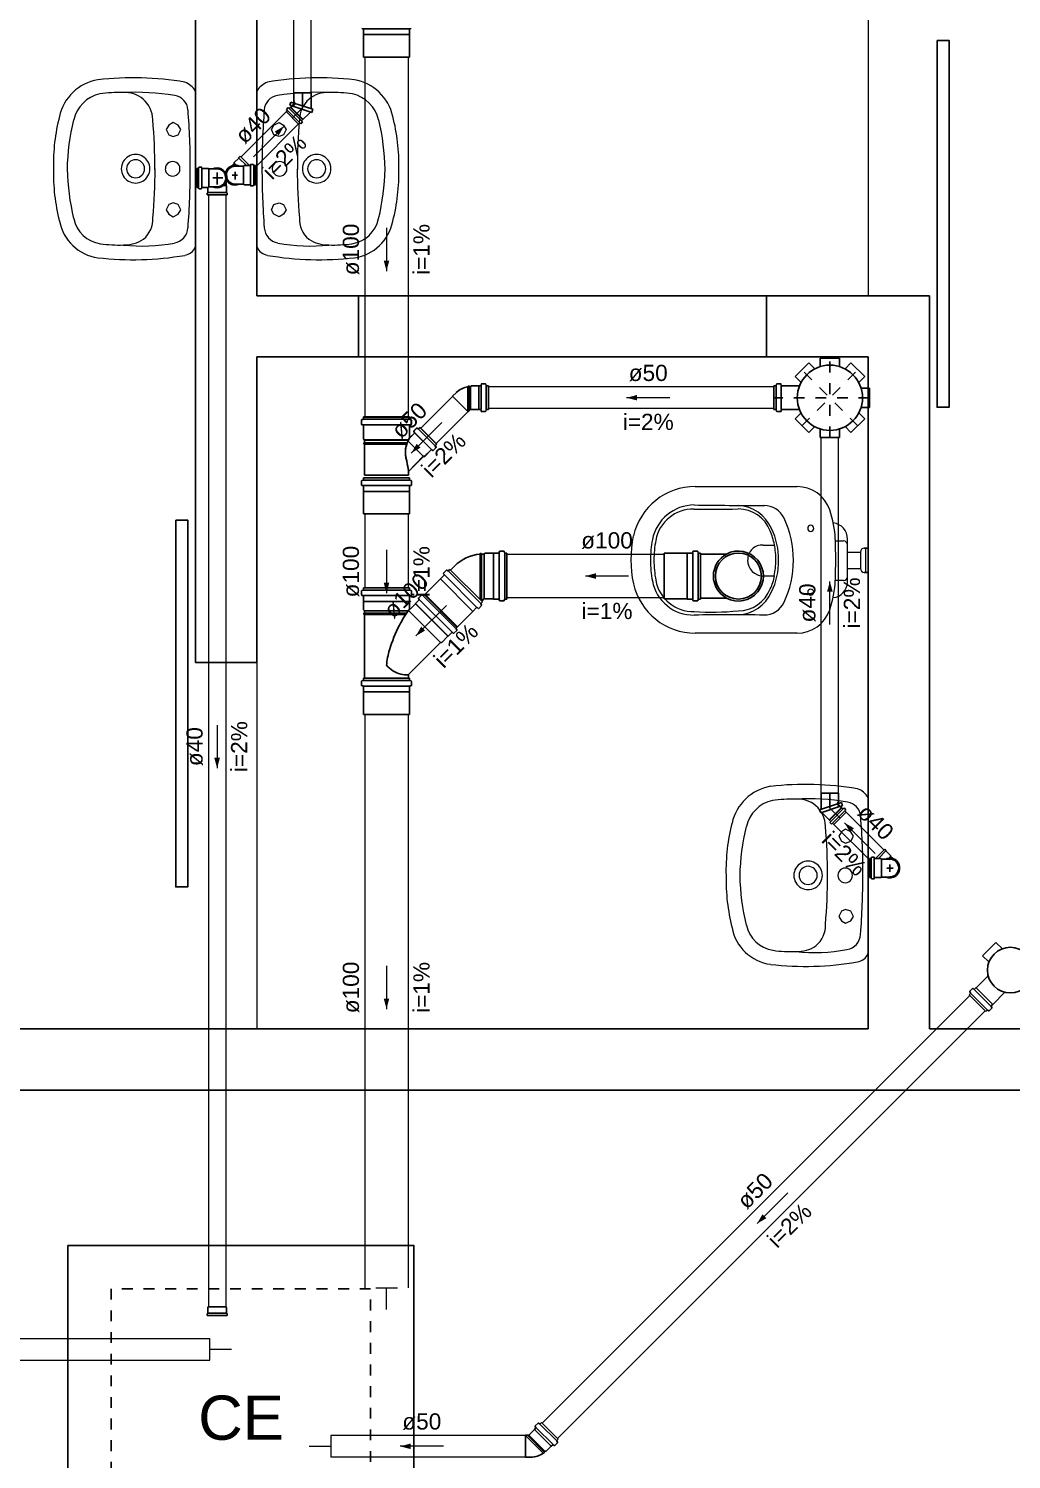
# Model space of a CAD drawing. Header units: millimetres. Extents: x 270 to 744, y -31 to 127.
# Drawn here: x 393.4 to 402.49, y 7.05 to 20.27 of the extents above; entities that cross this region are included whole.
import ezdxf

# ---------------------------------------------------------------- set-up
doc = ezdxf.new("R2010")
doc.units = ezdxf.units.MM
doc.header["$LTSCALE"] = 0.01
doc.header["$MEASUREMENT"] = 0
doc.linetypes.add('DASHDOT', pattern=[25.4, 12.7, -6.35, 0, -6.35])
doc.linetypes.add('Dashed', pattern=[0.75, 0.5, -0.25])
for name, color, linetype, lineweight in [('at_Entity', 7, 'Continuous', 9), ('TQ-Condutos', 3, 'Continuous', 5), ('TQ-Conexões', 9, 'Continuous', 5), ('TQ-Sentido conduto', 9, 'Continuous', 5), ('TQ-Textos conduto', 7, 'Continuous', 5)]:
    doc.layers.add(name, color=color, linetype=linetype, lineweight=lineweight)
for name, color, linetype in [('Layout_Equipamentos', 7, 'Continuous'), ('PAREDES', 8, 'Continuous'), ('PORTAS', 8, 'Continuous'), ('Simbolos', 5, 'Continuous'), ('Simbolos_int', 2, 'Continuous')]:
    doc.layers.add(name, color=color, linetype=linetype)
doc.styles.add('Arial', font='arial.ttf')

msp = doc.modelspace()

# ---------------------------------------------------------------- hatches: boundary and pattern name
at = {"layer": 'TQ-Sentido conduto', "linetype": 'Continuous'}
for points in [[(395.766, 19.372), (395.68, 19.322), (395.716, 19.285)], [(396.714, 18.032), (396.739, 18.129), (396.688, 18.129)], [(398.934, 16.861), (399.031, 16.836), (399.031, 16.887)], [(396.943, 16.35), (397.029, 16.4), (396.993, 16.436)], [(398.553, 15.213), (398.65, 15.187), (398.65, 15.239)], [(396.714, 15.054), (396.739, 15.151), (396.688, 15.151)], [(400.814, 15.164), (400.788, 15.068), (400.84, 15.068)], [(396.985, 14.659), (397.071, 14.709), (397.035, 14.746)], [(395.147, 13.436), (395.173, 13.533), (395.121, 13.533)], [(400.95, 12.932), (401, 12.845), (401.036, 12.882)], [(396.714, 11.21), (396.739, 11.307), (396.688, 11.307)], [(400.141, 9.227), (400.227, 9.277), (400.191, 9.314)], [(396.84, 7.168), (396.937, 7.142), (396.937, 7.194)]]:
    msp.add_hatch(color=256, dxfattribs=at).paths.add_polyline_path(points)

# ---------------------------------------------------------------- linework, layer by layer
at = {"layer": 'at_Entity', "color": 7}
for p, q in [((401.168, 21.481), (401.168, 17.804)), ((395.514, 14.415), (395.514, 11.026))]:
    msp.add_line(p, q, dxfattribs=at)
at = {"layer": 'at_Entity'}
for p, q in [((394.947, 19.692), (394.947, 18.974)), ((395.514, 19.692), (395.514, 18.974)), ((394.7, 19.381), (394.676, 19.341)), ((394.676, 19.341), (394.7, 19.293)), ((394.74, 19.405), (394.7, 19.381)), ((394.788, 19.381), (394.74, 19.405)), ((394.812, 19.341), (394.788, 19.381)), ((394.788, 19.293), (394.812, 19.341)), ((395.649, 19.341), (395.673, 19.381)), ((395.673, 19.293), (395.649, 19.341)), ((395.673, 19.381), (395.721, 19.405)), ((395.721, 19.405), (395.761, 19.381)), ((395.761, 19.381), (395.785, 19.341)), ((395.785, 19.341), (395.761, 19.293)), ((394.7, 19.293), (394.74, 19.277)), ((394.74, 19.277), (394.788, 19.293)), ((394.947, 19.213), (394.947, 18.503)), ((395.514, 19.213), (395.514, 18.503)), ((395.721, 19.277), (395.673, 19.293)), ((395.761, 19.293), (395.721, 19.277)), ((394.947, 18.974), (394.947, 18.248)), ((395.514, 18.974), (395.514, 18.248)), ((394.74, 18.663), (394.7, 18.647)), ((394.788, 18.647), (394.74, 18.663)), ((395.673, 18.647), (395.721, 18.663)), ((395.721, 18.663), (395.761, 18.647)), ((394.7, 18.647), (394.676, 18.599)), ((394.676, 18.599), (394.7, 18.559)), ((394.7, 18.559), (394.74, 18.535)), ((394.74, 18.535), (394.788, 18.559)), ((394.812, 18.599), (394.788, 18.647)), ((394.788, 18.559), (394.812, 18.599)), ((395.649, 18.599), (395.673, 18.647)), ((395.673, 18.559), (395.649, 18.599)), ((395.721, 18.535), (395.673, 18.559)), ((395.761, 18.559), (395.721, 18.535)), ((395.761, 18.647), (395.785, 18.599)), ((395.785, 18.599), (395.761, 18.559)), ((399.569, 16.041), (400.51, 16.041)), ((400.197, 15.5), (400.301, 15.5)), ((400.865, 15.538), (400.94, 15.538)), ((400.976, 15.155), (400.976, 15.554)), ((400.976, 15.435), (401.096, 15.435)), ((401.096, 15.435), (401.096, 15.283)), ((401.144, 15.47), (401.144, 15.247)), ((401.168, 15.474), (401.168, 15.235)), ((400.3, 15.213), (400.197, 15.213)), ((400.976, 15.283), (401.096, 15.283)), ((400.94, 15.171), (400.864, 15.171)), ((400.51, 14.685), (399.569, 14.685)), ((401.168, 13.16), (401.168, 12.442)), ((400.921, 12.849), (400.897, 12.809)), ((400.96, 12.873), (400.921, 12.849)), ((401.008, 12.849), (400.96, 12.873)), ((401.032, 12.809), (401.008, 12.849)), ((400.897, 12.809), (400.921, 12.761)), ((400.921, 12.761), (400.96, 12.745)), ((400.96, 12.745), (401.008, 12.761)), ((401.008, 12.761), (401.032, 12.809)), ((401.168, 12.681), (401.168, 11.972)), ((401.168, 12.442), (401.168, 11.716)), ((400.921, 12.115), (400.897, 12.067)), ((400.897, 12.067), (400.921, 12.027)), ((400.96, 12.131), (400.921, 12.115)), ((401.008, 12.115), (400.96, 12.131)), ((401.032, 12.067), (401.008, 12.115)), ((401.008, 12.027), (401.032, 12.067)), ((400.921, 12.027), (400.96, 12.004)), ((400.96, 12.004), (401.008, 12.027))]:
    msp.add_line(p, q, dxfattribs=at)
for centre, radius, start, end in [((394.121, 19.365), 0.443, 100.0557, 167.486), ((394.37, 16.978), 2.841, 80.3071, 96.5866), ((394.779, 19.594), 0.197, 31.07, 69.4583), ((395.682, 19.594), 0.197, 110.5417, 148.93), ((396.091, 16.978), 2.841, 83.4134, 99.6929), ((396.34, 19.365), 0.443, 12.514, 79.9443), ((394.132, 19.359), 0.319, 102.7191, 167.0539), ((394.239, 18.511), 1.172, 88.1735, 98.6779), ((394.384, 17.372), 2.313, 80.7585, 92.6769), ((394.292, 19.413), 0.27, 50.4003, 93.3975), ((394.301, 19.43), 0.251, 0.5513, 49.6562), ((394.733, 19.512), 0.145, 4.3873, 81.2442), ((395.727, 19.512), 0.145, 98.7558, 175.6127), ((396.077, 17.372), 2.313, 87.3231, 99.2415), ((396.16, 19.43), 0.251, 130.3438, 179.4487), ((396.169, 19.413), 0.27, 86.6025, 129.5997), ((396.222, 18.511), 1.172, 81.3221, 91.8265), ((396.329, 19.359), 0.319, 12.9461, 77.2809), ((395.418, 19.019), 1.785, 165.5781, 181.302), ((388.433, 19.002), 6.466, 359.7897, 4.6247), ((402.028, 19.002), 6.466, 175.3753, 180.2103), ((395.043, 19.019), 1.785, 358.698, 14.4219), ((395.932, 18.922), 2.173, 166.4962, 178.6476), ((389.014, 18.966), 5.558, 0.0609, 4.8104), ((401.447, 18.966), 5.558, 175.1896, 179.9391), ((394.529, 18.922), 2.173, 1.3524, 13.5038), ((394.393, 18.978), 0.132, 120.0071, 180), ((394.393, 18.978), 0.0837, 90, 180), ((394.393, 18.978), 0.132, 60.0032, 119.9968), ((394.393, 18.978), 0.0837, 0, 90), ((394.393, 18.978), 0.132, 0.0007, 60.0032), ((396.068, 18.978), 0.132, 119.9968, 179.9993), ((396.068, 18.978), 0.0837, 90, 180), ((396.068, 18.978), 0.132, 60.0032, 119.9968), ((396.068, 18.978), 0.0837, 0, 90), ((396.068, 18.978), 0.132, 0, 59.9929), ((395.42, 18.937), 1.787, 178.6585, 194.3632), ((395.917, 19.024), 2.157, 181.3034, 193.5421), ((394.393, 18.978), 0.132, 180.0007, 240.0032), ((394.393, 18.978), 0.0837, 180, 270), ((394.393, 18.978), 0.0837, 270, 359.9903), ((394.393, 18.978), 0.132, 300.0071, 0), ((389.475, 18.978), 5.098, 354.9049, 359.9792), ((394.736, 18.978), 0.0677, 119.9602, 180), ((394.736, 18.978), 0.0678, 179.9633, 239.9809), ((394.736, 18.978), 0.0678, 60.0128, 119.9872), ((394.736, 18.978), 0.0678, 240.0128, 299.9872), ((394.736, 18.978), 0.0678, 359.9633, 59.9809), ((394.736, 18.978), 0.0677, 299.9602, 0), ((387.818, 18.978), 7.081, 355.5856, 0), ((402.643, 18.978), 7.081, 180, 184.4144), ((395.725, 18.978), 0.0678, 120.0191, 180.0367), ((395.725, 18.978), 0.0677, 180, 240.0398), ((395.725, 18.978), 0.0678, 60.0128, 119.9872), ((395.725, 18.978), 0.0678, 240.0128, 299.9872), ((395.725, 18.978), 0.0677, 0, 60.0398), ((395.725, 18.978), 0.0678, 300.0191, 0.0367), ((400.986, 18.978), 5.098, 180.0208, 185.0951), ((396.068, 18.978), 0.132, 180, 239.9929), ((396.068, 18.978), 0.0837, 180.0097, 270), ((396.068, 18.978), 0.0837, 270, 0), ((396.068, 18.978), 0.132, 299.9968, 359.9993), ((394.544, 19.024), 2.157, 346.4579, 358.6966), ((395.041, 18.937), 1.787, 345.6368, 1.3415), ((394.393, 18.978), 0.132, 240.0032, 299.9968), ((396.068, 18.978), 0.132, 240.0032, 299.9968), ((394.111, 18.577), 0.295, 191.6163, 261.5806), ((394.315, 18.512), 0.238, 309.2453, 3.2268), ((396.146, 18.512), 0.238, 176.7732, 230.7547), ((396.35, 18.577), 0.295, 278.4194, 348.3837), ((394.1, 18.569), 0.417, 190.4075, 262.2804), ((394.727, 18.441), 0.151, 279.6072, 356.886), ((395.734, 18.441), 0.151, 183.114, 260.3928), ((396.361, 18.569), 0.417, 277.7196, 349.5925), ((394.238, 19.475), 1.202, 261.8304, 272.0054), ((394.295, 18.568), 0.294, 267.1606, 305.3475), ((394.451, 19.962), 1.698, 264.2028, 280.218), ((396.01, 19.962), 1.698, 259.782, 275.7972), ((396.166, 18.568), 0.294, 234.6525, 272.8394), ((396.223, 19.475), 1.202, 267.9946, 278.1696), ((394.369, 20.975), 2.838, 263.4235, 279.7209), ((394.819, 18.32), 0.145, 281.4307, 332.1327), ((395.642, 18.32), 0.145, 207.8673, 258.5693), ((396.092, 20.975), 2.838, 260.2791, 276.5765), ((399.569, 15.455), 0.586, 90.0055, 167.2943), ((400.511, 15.721), 0.319, 19.0789, 90.1997), ((399.562, 15.473), 0.397, 90.4233, 168.8896), ((399.549, 15.48), 0.351, 88.5002, 169.6559), ((400.099, 49.191), 33.325, 269.0717, 270.1879), ((399.666, 37.157), 21.326, 269.7103, 270.8057), ((399.946, 15.509), 0.358, 23.5727, 86.7329), ((399.968, 15.518), 0.315, 20.863, 90.2362), ((400.207, 15.662), 0.203, 24.961, 90.9064), ((399.556, 15.359), 0.921, 0, 24.9606), ((399.928, 15.518), 0.937, 2.0489, 19.145), ((399.724, 15.398), 0.586, 10.3133, 23.389), ((399.706, 15.373), 0.633, 358.7182, 26.1404), ((400.637, 15.654), 0.0279, 90, 180), ((400.637, 15.654), 0.0279, 180, 270), ((400.637, 15.654), 0.0279, 0, 90), ((400.637, 15.654), 0.0279, 270, 0), ((400.829, 15.558), 0.147, 358.4183, 83.4493), ((400.075, 15.363), 1.101, 168.435, 191.5683), ((400.196, 15.359), 1.041, 169.4366, 179.9996), ((400.188, 15.36), 1.001, 169.4366, 180.0028), ((400.188, 15.366), 0.134, 86.0445, 182.3446), ((399.561, 15.359), 0.754, 0, 11.0171), ((395.608, 15.364), 5.26, 357.9511, 2.0489), ((400.94, 15.502), 0.0359, 0, 90), ((400.195, 15.359), 1.04, 180, 190.577), ((400.243, 15.363), 1.056, 180.136, 190.2849), ((400.201, 15.361), 0.148, 180.0027, 270), ((399.706, 15.345), 0.633, 333.8614, 1.28), ((399.561, 15.359), 0.753, 348.9807, 0.0022), ((399.556, 15.359), 0.921, 335.0391, 0.0003), ((401.132, 15.435), 0.0359, 90, 180), ((399.908, 15.276), 0.398, 333.0017, 351.1951), ((401.132, 15.283), 0.0359, 180, 270), ((399.569, 15.271), 0.586, 192.7128, 269.9983), ((399.553, 15.239), 0.387, 190.5688, 270.9284), ((399.553, 15.239), 0.355, 190.5689, 270.9284), ((399.968, 15.207), 0.315, 269.7638, 339.1369), ((400.637, 15.064), 0.0279, 90, 180), ((400.637, 15.064), 0.0279, 0, 90), ((399.93, 15.207), 0.934, 340.8427, 358.1091), ((400.83, 15.159), 0.146, 275.5755, 358.6298), ((400.94, 15.207), 0.0359, 270, 0), ((399.951, 15.205), 0.351, 272.4426, 336.7336), ((400.207, 15.056), 0.203, 269.0936, 335.039), ((400.637, 15.064), 0.0279, 180, 270), ((400.637, 15.064), 0.0279, 270, 0), ((399.715, 17.333), 2.454, 266.3513, 275.878), ((399.88, -19.617), 34.471, 89.4622, 90.5333), ((400.511, 15.004), 0.319, 269.8003, 340.9211), ((400.342, 12.833), 0.443, 100.0557, 167.486), ((400.59, 10.446), 2.841, 80.3071, 96.5866), ((401, 13.063), 0.197, 31.07, 69.4583), ((400.353, 12.827), 0.319, 102.7191, 167.0539), ((400.459, 11.979), 1.172, 88.1735, 98.6779), ((400.605, 10.841), 2.313, 80.7585, 92.6769), ((400.513, 12.882), 0.27, 50.4003, 93.3975), ((400.954, 12.98), 0.145, 4.3873, 81.2442), ((400.522, 12.898), 0.251, 0.5513, 49.6562), ((394.654, 12.47), 6.466, 359.7897, 4.6247), ((401.638, 12.487), 1.785, 165.5781, 181.302), ((402.153, 12.39), 2.173, 166.4962, 178.6476), ((395.235, 12.434), 5.558, 0.0609, 4.8104), ((400.613, 12.446), 0.132, 60.0032, 119.9968), ((401.641, 12.405), 1.787, 178.6585, 194.3632), ((402.137, 12.492), 2.157, 181.3034, 193.5421), ((400.613, 12.446), 0.132, 120.0071, 180), ((400.613, 12.446), 0.132, 180.0007, 240.0032), ((400.613, 12.446), 0.0837, 90, 180), ((400.613, 12.446), 0.0837, 180, 270), ((400.613, 12.446), 0.0837, 0, 90), ((400.613, 12.446), 0.0837, 270, 359.9903), ((400.613, 12.446), 0.132, 0.0007, 60.0032), ((400.613, 12.446), 0.132, 300.0071, 0), ((395.695, 12.446), 5.098, 354.9049, 359.9792), ((400.956, 12.446), 0.0677, 119.9602, 180), ((400.956, 12.446), 0.0678, 179.9633, 239.9809), ((400.956, 12.446), 0.0678, 60.0128, 119.9872), ((400.956, 12.446), 0.0678, 359.9633, 59.9809), ((400.956, 12.446), 0.0677, 299.9602, 0), ((394.038, 12.446), 7.081, 355.5856, 0), ((400.613, 12.446), 0.132, 240.0032, 299.9968), ((400.956, 12.446), 0.0678, 240.0128, 299.9872), ((400.32, 12.037), 0.417, 190.4075, 262.2804), ((400.331, 12.046), 0.295, 191.6163, 261.5806), ((400.535, 11.98), 0.238, 309.2453, 3.2268), ((400.515, 12.036), 0.294, 267.1606, 305.3475), ((400.947, 11.909), 0.151, 279.6072, 356.886), ((400.589, 14.443), 2.838, 263.4235, 279.7209), ((400.459, 12.943), 1.202, 261.8304, 272.0054), ((400.671, 13.431), 1.698, 264.2028, 280.218), ((401.04, 11.788), 0.145, 281.4307, 332.1327)]:
    msp.add_arc(centre, radius, start, end, dxfattribs=at)
at = {"layer": 'Layout_Equipamentos'}
for p, q in [((401.132, 15.47), (401.168, 15.47)), ((401.132, 15.247), (401.168, 15.247))]:
    msp.add_line(p, q, dxfattribs=at)
at = {"layer": 'PAREDES'}
for p, q in [((394.947, 24.208), (394.947, 14.415)), ((395.514, 24.208), (395.514, 17.804)), ((401.734, 17.804), (395.514, 17.804)), ((396.455, 17.238), (396.455, 17.804)), ((400.227, 17.804), (400.227, 17.238)), ((401.734, 17.804), (401.734, 11.026)), ((395.514, 17.238), (395.514, 14.415)), ((401.168, 17.238), (395.514, 17.238)), ((401.168, 17.238), (401.168, 11.026)), ((394.947, 14.415), (395.514, 14.415)), ((401.168, 11.026), (385.154, 11.026)), ((412.285, 11.026), (401.734, 11.026)), ((412.843, 10.459), (373.471, 10.459))]:
    msp.add_line(p, q, dxfattribs=at)
at = {"layer": 'PORTAS'}
for points in [[(401.806, 20.165), (401.917, 20.165), (401.917, 16.774), (401.806, 16.774)], [(394.764, 15.731), (394.876, 15.731), (394.876, 12.339), (394.764, 12.339)]]:
    msp.add_lwpolyline(points, close=True, dxfattribs=at)
at = {"layer": 'Simbolos'}
for p, q in [((396.487, 20.274), (396.497, 20.273)), ((396.501, 20.269), (396.501, 20.22)), ((396.927, 20.269), (396.927, 20.22)), ((396.941, 20.274), (396.93, 20.273)), ((396.501, 20.22), (396.502, 20.219)), ((396.502, 20.219), (396.502, 20.01)), ((396.927, 20.22), (396.926, 20.219)), ((396.926, 20.219), (396.926, 20.01)), ((395.821, 19.565), (395.83, 19.594)), ((395.856, 19.585), (395.83, 19.594)), ((395.856, 19.68), (396.016, 19.68)), ((395.856, 19.68), (395.856, 19.585)), ((395.856, 19.585), (396.032, 19.528)), ((396.016, 19.68), (396.016, 19.532)), ((395.797, 19.517), (395.786, 19.506)), ((395.9, 19.391), (395.786, 19.506)), ((395.805, 19.543), (395.788, 19.526)), ((395.788, 19.526), (395.921, 19.394)), ((395.938, 19.411), (395.805, 19.543)), ((395.829, 19.548), (395.814, 19.534)), ((395.847, 19.556), (395.821, 19.565)), ((395.825, 19.545), (395.939, 19.431)), ((395.829, 19.548), (395.943, 19.434)), ((395.847, 19.556), (396.022, 19.499)), ((396.011, 19.502), (395.928, 19.42)), ((396.032, 19.528), (396.022, 19.499)), ((395.912, 19.403), (395.9, 19.391)), ((395.921, 19.394), (395.938, 19.411)), ((395.348, 19.077), (395.306, 19.035)), ((395.359, 19.094), (395.348, 19.083)), ((395.348, 19.083), (395.348, 19.077)), ((395.359, 19.094), (395.446, 19.007)), ((394.959, 18.806), (394.959, 18.982)), ((394.959, 18.982), (394.972, 18.982)), ((394.977, 18.991), (394.976, 18.985)), ((394.981, 18.994), (395, 18.994)), ((395.004, 18.991), (395.005, 18.986)), ((395.009, 18.982), (395.065, 18.982)), ((395.065, 18.982), (395.071, 18.977)), ((395.108, 18.977), (395.071, 18.977)), ((395.147, 18.977), (395.108, 18.977)), ((395.283, 19.005), (395.306, 19.028)), ((395.306, 19.035), (395.306, 19.028)), ((395.314, 19.002), (395.353, 19.002)), ((395.353, 19.002), (395.39, 19.002)), ((395.396, 19.007), (395.39, 19.002)), ((395.452, 19.007), (395.396, 19.007)), ((395.457, 19.016), (395.456, 19.011)), ((395.48, 19.019), (395.461, 19.019)), ((395.484, 19.016), (395.485, 19.01)), ((395.502, 19.007), (395.489, 19.007)), ((395.502, 19.007), (395.502, 18.831)), ((394.959, 18.806), (394.972, 18.806)), ((394.977, 18.797), (394.976, 18.803)), ((394.981, 18.794), (395, 18.794)), ((395.004, 18.798), (395.005, 18.802)), ((395.009, 18.806), (395.065, 18.806)), ((395.06, 18.758), (395.06, 18.806)), ((395.065, 18.806), (395.071, 18.812)), ((395.108, 18.812), (395.071, 18.812)), ((395.147, 18.812), (395.108, 18.812)), ((395.23, 18.855), (395.23, 18.823)), ((395.235, 18.818), (395.23, 18.823)), ((395.235, 18.758), (395.235, 18.818)), ((395.314, 18.837), (395.353, 18.837)), ((395.353, 18.837), (395.39, 18.837)), ((395.396, 18.831), (395.39, 18.837)), ((395.452, 18.831), (395.396, 18.831)), ((395.457, 18.823), (395.456, 18.827)), ((395.48, 18.819), (395.461, 18.819)), ((395.484, 18.822), (395.485, 18.828)), ((395.502, 18.831), (395.489, 18.831)), ((395.056, 18.754), (395.06, 18.758)), ((395.056, 18.738), (395.056, 18.754)), ((395.239, 18.738), (395.056, 18.738)), ((395.239, 18.754), (395.235, 18.758)), ((395.239, 18.738), (395.239, 18.754)), ((400.724, 17.227), (400.724, 17.15)), ((400.724, 17.227), (400.904, 17.227)), ((400.904, 17.227), (400.904, 17.15)), ((400.492, 17.057), (400.619, 17.184)), ((400.619, 17.184), (400.674, 17.129)), ((401.009, 17.184), (400.954, 17.129)), ((401.009, 17.184), (401.137, 17.057)), ((397.467, 16.963), (397.468, 16.969)), ((397.48, 16.969), (397.468, 16.969)), ((397.48, 16.963), (397.48, 16.969)), ((397.491, 16.963), (397.48, 16.963)), ((397.498, 16.97), (397.491, 16.963)), ((397.565, 16.97), (397.498, 16.97)), ((397.566, 16.971), (397.565, 16.97)), ((397.584, 16.971), (397.566, 16.971)), ((397.589, 16.985), (397.588, 16.974)), ((397.628, 16.989), (397.593, 16.989)), ((397.632, 16.986), (397.635, 16.974)), ((397.657, 16.971), (397.639, 16.971)), ((397.657, 16.971), (397.657, 16.752)), ((400.296, 16.752), (400.296, 16.971)), ((400.296, 16.971), (400.314, 16.971)), ((400.321, 16.986), (400.317, 16.974)), ((400.325, 16.989), (400.36, 16.989)), ((400.364, 16.985), (400.364, 16.974)), ((400.368, 16.971), (400.533, 16.971)), ((400.492, 17.057), (400.547, 17.002)), ((401.137, 17.057), (401.082, 17.002)), ((401.18, 16.951), (401.102, 16.951)), ((401.18, 16.951), (401.18, 16.771)), ((397.36, 16.91), (397.324, 16.875)), ((396.5, 16.684), (396.5, 16.666)), ((396.5, 16.684), (396.926, 16.684)), ((396.501, 16.683), (396.501, 16.665)), ((396.501, 16.683), (396.927, 16.683)), ((396.926, 16.684), (396.926, 16.666)), ((396.927, 16.683), (396.927, 16.665)), ((397.491, 16.754), (397.468, 16.731)), ((397.498, 16.753), (397.496, 16.754)), ((397.565, 16.753), (397.498, 16.753)), ((397.566, 16.752), (397.565, 16.753)), ((397.584, 16.752), (397.566, 16.752)), ((397.589, 16.738), (397.588, 16.748)), ((397.628, 16.734), (397.593, 16.734)), ((397.632, 16.737), (397.635, 16.749)), ((397.657, 16.752), (397.639, 16.752)), ((400.296, 16.752), (400.314, 16.752)), ((400.321, 16.737), (400.317, 16.749)), ((400.325, 16.734), (400.36, 16.734)), ((400.364, 16.738), (400.364, 16.748)), ((400.368, 16.752), (400.533, 16.752)), ((400.492, 16.666), (400.547, 16.721)), ((400.619, 16.539), (400.492, 16.666)), ((401.137, 16.666), (401.009, 16.539)), ((401.137, 16.666), (401.082, 16.721)), ((401.18, 16.771), (401.102, 16.771)), ((396.482, 16.655), (396.482, 16.617)), ((396.483, 16.654), (396.483, 16.616)), ((396.485, 16.659), (396.497, 16.662)), ((396.486, 16.658), (396.498, 16.661)), ((396.486, 16.613), (396.496, 16.612)), ((396.487, 16.612), (396.497, 16.611)), ((396.5, 16.608), (396.5, 16.481)), ((396.501, 16.607), (396.501, 16.48)), ((396.926, 16.608), (396.926, 16.499)), ((396.927, 16.607), (396.927, 16.498)), ((396.94, 16.659), (396.929, 16.662)), ((396.94, 16.613), (396.929, 16.612)), ((396.941, 16.658), (396.93, 16.661)), ((396.941, 16.612), (396.93, 16.611)), ((396.972, 16.535), (396.932, 16.496)), ((396.973, 16.534), (396.933, 16.495)), ((396.943, 16.655), (396.943, 16.617)), ((396.944, 16.654), (396.944, 16.616)), ((396.99, 16.579), (396.965, 16.554)), ((396.965, 16.549), (396.972, 16.541)), ((396.991, 16.578), (396.966, 16.553)), ((396.966, 16.548), (396.973, 16.54)), ((396.995, 16.58), (397.006, 16.574)), ((396.996, 16.579), (397.007, 16.573)), ((397.023, 16.587), (397.01, 16.574)), ((397.024, 16.586), (397.011, 16.573)), ((397.023, 16.587), (397.177, 16.432)), ((397.024, 16.586), (397.178, 16.431)), ((400.619, 16.539), (400.674, 16.594)), ((400.724, 16.495), (400.724, 16.573)), ((400.904, 16.495), (400.904, 16.573)), ((401.009, 16.539), (400.954, 16.594)), ((396.5, 16.481), (396.509, 16.471)), ((396.501, 16.48), (396.51, 16.47)), ((396.509, 16.446), (396.503, 16.446)), ((396.503, 16.446), (396.503, 16.434)), ((396.509, 16.434), (396.503, 16.434)), ((396.51, 16.445), (396.504, 16.445)), ((396.504, 16.445), (396.504, 16.433)), ((396.51, 16.433), (396.504, 16.433)), ((396.509, 16.471), (396.509, 16.446)), ((396.509, 16.434), (396.509, 16.146)), ((396.51, 16.47), (396.51, 16.445)), ((396.51, 16.433), (396.51, 16.145)), ((397.177, 16.432), (397.165, 16.42)), ((397.171, 16.404), (397.165, 16.415)), ((397.178, 16.431), (397.166, 16.419)), ((397.172, 16.403), (397.166, 16.414)), ((400.904, 16.495), (400.724, 16.495)), ((397.054, 16.32), (396.916, 16.181)), ((397.055, 16.319), (396.917, 16.18)), ((397.066, 16.32), (397.054, 16.32)), ((397.067, 16.319), (397.055, 16.319)), ((397.126, 16.381), (397.066, 16.32)), ((397.127, 16.38), (397.067, 16.319)), ((397.14, 16.374), (397.132, 16.381)), ((397.141, 16.373), (397.133, 16.38)), ((397.17, 16.399), (397.145, 16.374)), ((397.171, 16.398), (397.146, 16.373)), ((396.509, 16.146), (396.916, 16.146)), ((396.51, 16.145), (396.917, 16.145)), ((396.916, 16.181), (396.916, 16.146)), ((396.917, 16.18), (396.917, 16.145)), ((396.483, 16.092), (396.483, 16.054)), ((396.486, 16.096), (396.498, 16.099)), ((396.487, 16.05), (396.497, 16.049)), ((396.501, 16.121), (396.501, 16.103)), ((396.501, 16.121), (396.927, 16.121)), ((396.501, 16.045), (396.501, 15.997)), ((396.927, 16.121), (396.927, 16.103)), ((396.927, 16.045), (396.927, 15.997)), ((396.941, 16.096), (396.93, 16.099)), ((396.941, 16.05), (396.93, 16.049)), ((396.944, 16.092), (396.944, 16.054)), ((396.501, 15.997), (396.502, 15.996)), ((396.502, 15.996), (396.502, 15.787)), ((396.927, 15.997), (396.926, 15.996)), ((396.926, 15.996), (396.926, 15.787)), ((397.578, 15.416), (397.579, 15.422)), ((397.59, 15.422), (397.579, 15.422)), ((397.591, 15.416), (397.59, 15.422)), ((397.616, 15.416), (397.591, 15.416)), ((397.591, 15.416), (397.591, 15.213)), ((397.624, 15.425), (397.616, 15.416)), ((397.703, 15.425), (397.624, 15.425)), ((397.704, 15.426), (397.703, 15.425)), ((397.753, 15.426), (397.704, 15.426)), ((397.758, 15.44), (397.757, 15.43)), ((397.799, 15.444), (397.762, 15.444)), ((397.803, 15.441), (397.806, 15.429)), ((397.828, 15.426), (397.81, 15.426)), ((397.828, 15.426), (397.828, 15)), ((399.493, 15.425), (399.283, 15.425)), ((399.494, 15.426), (399.493, 15.425)), ((399.542, 15.426), (399.494, 15.426)), ((399.547, 15.44), (399.546, 15.43)), ((399.589, 15.444), (399.551, 15.444)), ((399.593, 15.441), (399.596, 15.429)), ((399.617, 15.426), (399.6, 15.426)), ((399.617, 15.426), (399.617, 15)), ((399.617, 15.416), (399.859, 15.416)), ((397.246, 15.222), (397.212, 15.188)), ((397.267, 15.267), (397.24, 15.241)), ((397.24, 15.235), (397.246, 15.227)), ((397.272, 15.268), (397.282, 15.262)), ((397.299, 15.275), (397.287, 15.263)), ((397.299, 15.275), (397.601, 14.974)), ((397.344, 15.305), (397.306, 15.268)), ((396.486, 15.079), (396.498, 15.082)), ((396.501, 15.104), (396.501, 15.086)), ((396.501, 15.104), (396.927, 15.104)), ((396.927, 15.104), (396.927, 15.086)), ((396.941, 15.079), (396.93, 15.082)), ((397.212, 15.186), (397.064, 15.038)), ((397.212, 15.188), (397.212, 15.186)), ((396.483, 15.075), (396.483, 15.038)), ((396.487, 15.034), (396.497, 15.033)), ((396.501, 15.029), (396.501, 14.98)), ((396.501, 14.98), (396.502, 14.979)), ((396.502, 14.979), (396.502, 14.9)), ((396.927, 14.98), (396.926, 14.979)), ((396.926, 14.979), (396.926, 14.914)), ((396.927, 15.029), (396.927, 14.98)), ((396.941, 15.034), (396.93, 15.033)), ((396.982, 14.956), (396.936, 14.91)), ((396.944, 15.075), (396.944, 15.038)), ((397.016, 14.992), (396.982, 14.958)), ((396.982, 14.958), (396.982, 14.956)), ((397.037, 15.037), (397.01, 15.01)), ((397.01, 15.005), (397.016, 14.997)), ((397.041, 15.038), (397.052, 15.032)), ((397.069, 15.045), (397.057, 15.032)), ((397.069, 15.045), (397.37, 14.744)), ((397.593, 14.946), (397.587, 14.956)), ((397.601, 14.974), (397.588, 14.961)), ((397.615, 15.002), (397.594, 14.981)), ((397.624, 15.001), (397.624, 15.002)), ((397.703, 15.001), (397.624, 15.001)), ((397.704, 15), (397.703, 15.001)), ((397.753, 15), (397.704, 15)), ((397.758, 14.986), (397.757, 14.997)), ((397.799, 14.983), (397.762, 14.983)), ((397.803, 14.986), (397.806, 14.997)), ((397.828, 15), (397.81, 15)), ((399.493, 15.001), (399.283, 15.001)), ((399.494, 15), (399.493, 15.001)), ((399.542, 15), (399.494, 15)), ((399.547, 14.986), (399.546, 14.997)), ((399.589, 14.983), (399.551, 14.983)), ((399.593, 14.986), (399.596, 14.997)), ((399.617, 15), (399.6, 15)), ((399.617, 15.01), (399.859, 15.01)), ((396.502, 14.9), (396.51, 14.892)), ((396.504, 14.87), (396.504, 14.858)), ((396.51, 14.87), (396.504, 14.87)), ((396.51, 14.858), (396.504, 14.858)), ((396.51, 14.892), (396.51, 14.87)), ((396.51, 14.858), (396.51, 14.268)), ((397.512, 14.886), (397.364, 14.738)), ((397.513, 14.886), (397.512, 14.886)), ((397.547, 14.921), (397.513, 14.886)), ((397.561, 14.914), (397.553, 14.921)), ((397.593, 14.941), (397.566, 14.914)), ((397.317, 14.69), (397.283, 14.656)), ((397.331, 14.684), (397.323, 14.691)), ((397.363, 14.711), (397.336, 14.684)), ((397.363, 14.716), (397.357, 14.726)), ((397.37, 14.744), (397.358, 14.731)), ((397.213, 14.6), (396.919, 14.306)), ((397.226, 14.6), (397.213, 14.6)), ((397.282, 14.656), (397.226, 14.6)), ((397.283, 14.656), (397.282, 14.656)), ((396.917, 14.301), (396.917, 14.268)), ((396.483, 14.239), (396.483, 14.202)), ((396.486, 14.243), (396.498, 14.246)), ((396.487, 14.198), (396.497, 14.197)), ((396.501, 14.268), (396.501, 14.25)), ((396.501, 14.268), (396.927, 14.268)), ((396.501, 14.193), (396.501, 14.144)), ((396.917, 14.268), (396.51, 14.268)), ((396.927, 14.268), (396.927, 14.25)), ((396.927, 14.193), (396.927, 14.144)), ((396.941, 14.243), (396.93, 14.246)), ((396.941, 14.198), (396.93, 14.197)), ((396.944, 14.239), (396.944, 14.202)), ((396.501, 14.144), (396.502, 14.143)), ((396.502, 14.143), (396.502, 13.934)), ((396.927, 14.144), (396.926, 14.143)), ((396.926, 14.143), (396.926, 13.934)), ((400.894, 13.11), (400.719, 13.053)), ((400.894, 13.205), (400.734, 13.205)), ((400.734, 13.205), (400.734, 13.058)), ((400.894, 13.205), (400.894, 13.11)), ((400.894, 13.11), (400.92, 13.119)), ((400.93, 13.09), (400.92, 13.119)), ((400.719, 13.053), (400.729, 13.024)), ((400.904, 13.082), (400.729, 13.024)), ((400.74, 13.028), (400.822, 12.945)), ((400.922, 13.074), (400.808, 12.96)), ((400.925, 13.07), (400.811, 12.956)), ((400.813, 12.936), (400.945, 13.069)), ((400.962, 13.052), (400.83, 12.919)), ((400.85, 12.917), (400.965, 13.031)), ((400.904, 13.082), (400.93, 13.09)), ((400.922, 13.074), (400.936, 13.059)), ((400.945, 13.069), (400.962, 13.052)), ((400.953, 13.043), (400.965, 13.031)), ((400.83, 12.919), (400.813, 12.936)), ((400.839, 12.928), (400.85, 12.917)), ((401.18, 12.602), (401.18, 12.426)), ((401.18, 12.602), (401.192, 12.602)), ((401.198, 12.611), (401.196, 12.605)), ((401.202, 12.614), (401.221, 12.614)), ((401.225, 12.61), (401.225, 12.606)), ((401.229, 12.602), (401.286, 12.602)), ((401.322, 12.689), (401.235, 12.602)), ((401.286, 12.602), (401.292, 12.596)), ((401.329, 12.596), (401.292, 12.596)), ((401.322, 12.689), (401.333, 12.677)), ((401.368, 12.596), (401.329, 12.596)), ((401.333, 12.677), (401.333, 12.672)), ((401.333, 12.672), (401.376, 12.629)), ((401.376, 12.629), (401.376, 12.622)), ((401.398, 12.6), (401.376, 12.622)), ((401.18, 12.426), (401.192, 12.426)), ((401.198, 12.417), (401.196, 12.423)), ((401.202, 12.414), (401.221, 12.414)), ((401.225, 12.417), (401.225, 12.422)), ((401.229, 12.426), (401.286, 12.426)), ((401.286, 12.426), (401.292, 12.431)), ((401.329, 12.431), (401.292, 12.431)), ((401.368, 12.431), (401.329, 12.431)), ((402.227, 11.703), (402.35, 11.826)), ((402.406, 11.77), (402.35, 11.826)), ((402.283, 11.647), (402.227, 11.703)), ((402.278, 11.518), (402.166, 11.406)), ((402.108, 11.375), (402.133, 11.399)), ((402.138, 11.4), (402.146, 11.393)), ((402.152, 11.393), (402.165, 11.406)), ((402.165, 11.406), (402.166, 11.406)), ((402.101, 11.342), (402.113, 11.354)), ((402.101, 11.342), (402.255, 11.187)), ((402.108, 11.37), (402.114, 11.359)), ((402.307, 11.238), (402.319, 11.251)), ((402.319, 11.251), (402.32, 11.253)), ((402.432, 11.365), (402.32, 11.253)), ((402.255, 11.187), (402.268, 11.2)), ((402.283, 11.194), (402.273, 11.2)), ((402.288, 11.195), (402.313, 11.22)), ((402.313, 11.225), (402.306, 11.233)), ((395.056, 8.394), (395.06, 8.398)), ((395.056, 8.394), (395.056, 8.378)), ((395.056, 8.378), (395.239, 8.378)), ((395.06, 8.448), (395.06, 8.398)), ((395.069, 8.457), (395.225, 8.457)), ((398.083, 7.323), (398.035, 7.276)), ((398.035, 7.276), (398.035, 7.274)), ((398.096, 7.338), (398.083, 7.324)), ((398.083, 7.324), (398.083, 7.323)), ((398.115, 7.381), (398.09, 7.356)), ((398.09, 7.351), (398.096, 7.343)), ((398.12, 7.382), (398.13, 7.376)), ((398.147, 7.389), (398.135, 7.376)), ((398.302, 7.234), (398.147, 7.389)), ((398.031, 7.27), (397.999, 7.27)), ((398.237, 7.17), (398.189, 7.122)), ((398.238, 7.17), (398.237, 7.17)), ((398.251, 7.183), (398.238, 7.17)), ((398.264, 7.176), (398.256, 7.183)), ((398.295, 7.201), (398.27, 7.177)), ((398.295, 7.206), (398.289, 7.217)), ((398.302, 7.234), (398.29, 7.222)), ((398.049, 7.067), (397.999, 7.067)), ((398.162, 7.106), (398.167, 7.102)), ((398.175, 7.11), (398.167, 7.102)), ((398.179, 7.122), (398.172, 7.115)), ((398.172, 7.115), (398.175, 7.11)), ((398.189, 7.122), (398.179, 7.122))]:
    msp.add_line(p, q, dxfattribs=at)
at = {"layer": 'Simbolos', "linetype": 'Continuous'}
for p, q in [((395.235, 8.448), (395.235, 8.398)), ((395.239, 8.394), (395.235, 8.398)), ((395.239, 8.394), (395.239, 8.378))]:
    msp.add_line(p, q, dxfattribs=at)
msp.add_lwpolyline([(393.767, 5.824), (396.967, 5.824), (396.967, 9.024), (393.767, 9.024), (393.767, 5.824), (393.767, 5.824)], dxfattribs=at)
at = {"layer": 'Simbolos'}
for centre, radius in [((400.814, 16.861), 0.302), ((402.483, 11.57), 0.211)]:
    msp.add_circle(centre, radius, dxfattribs=at)
for centre, radius, start, end in [((396.497, 20.269), 0.004, 0, 85), ((396.931, 20.269), 0.004, 95, 180), ((394.972, 18.986), 0.004, 270, 345), ((394.981, 18.99), 0.004, 90, 165), ((395, 18.99), 0.004, 5, 90), ((395.009, 18.986), 0.004, 185, 270), ((395.147, 18.894), 0.0912, 64.623, 115.377), ((395.147, 18.894), 0.0823, 270, 90), ((395.314, 18.919), 0.0823, 90, 270), ((395.452, 19.011), 0.004, 270, 355), ((395.461, 19.015), 0.004, 90, 175), ((395.48, 19.015), 0.004, 15, 90), ((395.489, 19.011), 0.004, 195, 270), ((394.972, 18.802), 0.004, 15, 90), ((394.981, 18.798), 0.004, 195, 270), ((395, 18.798), 0.004, 270, 355), ((395.009, 18.802), 0.004, 90, 175), ((395.452, 18.827), 0.004, 5, 90), ((395.461, 18.823), 0.004, 185, 270), ((395.48, 18.823), 0.004, 270, 345), ((395.489, 18.827), 0.004, 90, 165), ((397.492, 16.775), 0.189, 97.6023, 134.556), ((397.584, 16.975), 0.004, 270, 355), ((397.593, 16.985), 0.004, 90, 175), ((397.628, 16.985), 0.004, 15, 90), ((397.639, 16.975), 0.004, 195, 270), ((400.314, 16.975), 0.004, 270, 345), ((400.325, 16.985), 0.004, 90, 165), ((400.36, 16.985), 0.004, 5, 90), ((400.368, 16.975), 0.004, 185, 270), ((396.496, 16.666), 0.004, 285, 0), ((396.93, 16.666), 0.004, 180, 255), ((397.493, 16.751), 0.004, 45, 135), ((397.584, 16.748), 0.004, 5, 90), ((397.593, 16.738), 0.004, 185, 270), ((397.628, 16.738), 0.004, 270, 345), ((397.639, 16.748), 0.004, 90, 165), ((400.314, 16.748), 0.004, 15, 90), ((400.325, 16.738), 0.004, 195, 270), ((400.36, 16.738), 0.004, 270, 355), ((400.368, 16.748), 0.004, 90, 175), ((396.486, 16.655), 0.004, 105, 180), ((396.486, 16.617), 0.004, 180, 265), ((396.487, 16.654), 0.004, 105, 180), ((396.487, 16.616), 0.004, 180, 265), ((396.496, 16.608), 0.004, 0, 85), ((396.497, 16.607), 0.004, 0, 85), ((396.497, 16.665), 0.004, 285, 0), ((396.93, 16.608), 0.004, 95, 180), ((396.931, 16.665), 0.004, 180, 255), ((396.931, 16.607), 0.004, 95, 180), ((396.939, 16.655), 0.004, 0, 75), ((396.939, 16.617), 0.004, 275, 0), ((396.94, 16.654), 0.004, 0, 75), ((396.94, 16.616), 0.004, 275, 0), ((396.968, 16.551), 0.004, 135, 220), ((396.969, 16.55), 0.004, 135, 220), ((396.969, 16.538), 0.004, 315, 40), ((396.97, 16.537), 0.004, 315, 40), ((396.993, 16.576), 0.004, 60, 135), ((396.994, 16.575), 0.004, 60, 135), ((397.008, 16.577), 0.004, 240, 315), ((397.009, 16.576), 0.004, 240, 315), ((396.93, 16.499), 0.004, 180, 315), ((396.931, 16.498), 0.004, 180, 315), ((397.168, 16.417), 0.004, 135, 210), ((397.169, 16.416), 0.004, 135, 210), ((397.167, 16.402), 0.004, 315, 30), ((397.168, 16.401), 0.004, 315, 30), ((397.129, 16.378), 0.004, 50, 135), ((397.13, 16.377), 0.004, 50, 135), ((397.142, 16.377), 0.004, 230, 315), ((397.143, 16.376), 0.004, 230, 315), ((396.92, 16.181), 0.004, 124.2682, 180), ((396.921, 16.18), 0.004, 124.2682, 180), ((396.487, 16.092), 0.004, 105, 180), ((396.487, 16.054), 0.004, 180, 265), ((396.497, 16.045), 0.004, 0, 85), ((396.497, 16.103), 0.004, 285, 0), ((396.931, 16.103), 0.004, 180, 255), ((396.931, 16.045), 0.004, 95, 180), ((396.94, 16.092), 0.004, 0, 75), ((396.94, 16.054), 0.004, 275, 0), ((397.619, 15.03), 0.389, 96.0987, 135), ((397.753, 15.43), 0.004, 270, 355), ((397.762, 15.44), 0.004, 90, 175), ((397.799, 15.44), 0.004, 15, 90), ((397.81, 15.43), 0.004, 195, 270), ((399.542, 15.43), 0.004, 270, 355), ((399.551, 15.44), 0.004, 90, 175), ((399.589, 15.44), 0.004, 15, 90), ((399.6, 15.43), 0.004, 195, 270), ((399.968, 15.213), 0.231, 118.215, 241.785), ((399.968, 15.213), 0.231, 241.785, 118.215), ((397.243, 15.238), 0.004, 135, 220), ((397.243, 15.225), 0.004, 315, 40), ((397.27, 15.264), 0.004, 60, 135), ((397.284, 15.265), 0.004, 240, 315), ((396.487, 15.075), 0.004, 105, 180), ((396.497, 15.086), 0.004, 285, 0), ((396.931, 15.086), 0.004, 180, 255), ((396.94, 15.075), 0.004, 0, 75), ((396.487, 15.038), 0.004, 180, 265), ((396.497, 15.029), 0.004, 0, 85), ((396.931, 15.029), 0.004, 95, 180), ((396.94, 15.038), 0.004, 275, 0), ((397.013, 15.008), 0.004, 135, 220), ((397.013, 14.995), 0.004, 315, 40), ((397.039, 15.034), 0.004, 60, 135), ((397.054, 15.035), 0.004, 240, 315), ((397.591, 14.958), 0.004, 135, 210), ((397.59, 14.944), 0.004, 315, 30), ((397.619, 14.998), 0.006, 45, 135), ((397.753, 14.996), 0.004, 5, 90), ((397.762, 14.987), 0.004, 185, 270), ((397.799, 14.987), 0.004, 270, 345), ((397.81, 14.996), 0.004, 90, 165), ((399.542, 14.996), 0.004, 5, 90), ((399.551, 14.987), 0.004, 185, 270), ((399.589, 14.987), 0.004, 270, 345), ((399.6, 14.996), 0.004, 90, 165), ((396.932, 14.914), 0.006, 180, 315), ((397.55, 14.918), 0.004, 50, 135), ((397.563, 14.917), 0.004, 230, 315), ((397.32, 14.688), 0.004, 50, 135), ((397.333, 14.687), 0.004, 230, 315), ((397.361, 14.728), 0.004, 135, 210), ((397.36, 14.714), 0.004, 315, 30), ((396.861, 14.58), 0.284, 280.571, 281.278), ((396.923, 14.301), 0.006, 135, 180), ((396.487, 14.239), 0.004, 105, 180), ((396.487, 14.202), 0.004, 180, 265), ((396.497, 14.193), 0.004, 0, 85), ((396.497, 14.25), 0.004, 285, 0), ((396.931, 14.25), 0.004, 180, 255), ((396.931, 14.193), 0.004, 95, 180), ((396.94, 14.239), 0.004, 0, 75), ((396.94, 14.202), 0.004, 275, 0), ((401.192, 12.606), 0.004, 270, 345), ((401.202, 12.61), 0.004, 90, 165), ((401.221, 12.61), 0.004, 5, 90), ((401.229, 12.606), 0.004, 185, 270), ((401.368, 12.514), 0.0823, 270, 90), ((401.192, 12.422), 0.004, 15, 90), ((401.202, 12.418), 0.004, 195, 270), ((401.221, 12.418), 0.004, 270, 355), ((401.229, 12.422), 0.004, 90, 175), ((402.278, 11.642), 0.006, 340.41, 45), ((402.41, 11.774), 0.006, 225, 289.5897), ((402.111, 11.372), 0.004, 135, 210), ((402.136, 11.397), 0.004, 50, 135), ((402.149, 11.396), 0.004, 230, 315), ((402.11, 11.357), 0.004, 315, 30), ((402.271, 11.197), 0.004, 60, 135), ((402.285, 11.198), 0.004, 240, 315), ((402.309, 11.236), 0.004, 135, 220), ((402.31, 11.222), 0.004, 315, 40), ((395.069, 8.448), 0.0092, 90, 180), ((398.093, 7.354), 0.004, 135, 220), ((398.093, 7.34), 0.004, 315, 40), ((398.118, 7.378), 0.004, 60, 135), ((398.132, 7.379), 0.004, 240, 315), ((398.031, 7.274), 0.004, 270, 0), ((398.254, 7.18), 0.004, 50, 135), ((398.267, 7.179), 0.004, 230, 315), ((398.293, 7.219), 0.004, 135, 210), ((398.292, 7.204), 0.004, 315, 30), ((398.048, 7.256), 0.189, 270.444, 307.3977)]:
    msp.add_arc(centre, radius, start, end, dxfattribs=at)
at = {"layer": 'Simbolos', "linetype": 'Continuous'}
msp.add_arc((395.225, 8.448), 0.0092, 0, 90, dxfattribs=at)
at = {"layer": 'Simbolos_int'}
for p, q in [((396.501, 20.272), (396.927, 20.272)), ((396.502, 20.219), (396.926, 20.219)), ((396.502, 20.01), (396.926, 20.01)), ((395.856, 19.576), (395.839, 19.559)), ((395.856, 19.585), (395.856, 19.576)), ((395.936, 19.68), (395.936, 19.542)), ((395.936, 19.542), (395.843, 19.449)), ((395.348, 19.077), (395.418, 19.007)), ((394.975, 18.982), (394.975, 18.806)), ((395.005, 18.982), (395.005, 18.806)), ((395.071, 18.977), (395.071, 18.812)), ((395.147, 18.834), (395.147, 18.945)), ((395.286, 18.919), (395.335, 18.919)), ((395.306, 19.028), (395.324, 19.01)), ((395.314, 18.88), (395.314, 18.951)), ((395.39, 18.837), (395.39, 19.002)), ((395.456, 18.831), (395.456, 19.007)), ((395.486, 18.831), (395.486, 19.007)), ((395.106, 18.894), (395.199, 18.894)), ((395.23, 18.823), (395.204, 18.823)), ((395.235, 18.758), (395.06, 18.758)), ((397.467, 16.963), (397.467, 16.732)), ((397.48, 16.963), (397.48, 16.744)), ((397.491, 16.963), (397.491, 16.754)), ((397.566, 16.971), (397.566, 16.752)), ((397.588, 16.971), (397.588, 16.752)), ((397.636, 16.971), (397.636, 16.752)), ((400.317, 16.752), (400.317, 16.971)), ((400.365, 16.752), (400.365, 16.971)), ((397.468, 16.731), (397.324, 16.875)), ((396.5, 16.663), (396.926, 16.663)), ((396.5, 16.612), (396.926, 16.612)), ((396.501, 16.662), (396.927, 16.662)), ((396.501, 16.611), (396.927, 16.611)), ((396.974, 16.538), (397.129, 16.383)), ((396.975, 16.537), (397.13, 16.382)), ((397.008, 16.572), (397.163, 16.417)), ((397.009, 16.571), (397.164, 16.416)), ((396.915, 16.471), (396.509, 16.471)), ((396.904, 16.446), (396.509, 16.446)), ((396.9, 16.434), (396.509, 16.434)), ((396.916, 16.47), (396.51, 16.47)), ((396.905, 16.445), (396.51, 16.445)), ((396.901, 16.433), (396.51, 16.433)), ((396.911, 16.463), (397.054, 16.32)), ((396.912, 16.462), (397.055, 16.319)), ((396.501, 16.1), (396.927, 16.1)), ((396.501, 16.049), (396.927, 16.049)), ((396.502, 15.996), (396.926, 15.996)), ((396.502, 15.787), (396.926, 15.787)), ((397.579, 15.422), (397.579, 15.213)), ((397.59, 15.422), (397.59, 15.213)), ((397.616, 15.416), (397.616, 15.003)), ((397.704, 15.426), (397.704, 15)), ((397.756, 15.426), (397.756, 15)), ((397.807, 15.426), (397.807, 15)), ((399.283, 15.425), (399.283, 15.001)), ((399.493, 15.425), (399.493, 15.001)), ((399.546, 15.426), (399.546, 15)), ((399.597, 15.426), (399.597, 15)), ((399.617, 15.416), (399.617, 15.01)), ((397.249, 15.224), (397.55, 14.923)), ((397.285, 15.26), (397.586, 14.959)), ((397.594, 14.981), (397.306, 15.268)), ((397.579, 14.996), (397.579, 15.213)), ((397.59, 15), (397.59, 15.213)), ((397.591, 14.989), (397.591, 15.213)), ((396.501, 15.083), (396.927, 15.083)), ((397.212, 15.186), (397.512, 14.886)), ((396.501, 15.032), (396.927, 15.032)), ((396.926, 14.979), (396.502, 14.979)), ((397.283, 14.656), (396.982, 14.958)), ((397.282, 14.656), (396.982, 14.956)), ((397.019, 14.994), (397.32, 14.693)), ((397.054, 15.03), (397.356, 14.729)), ((397.064, 15.038), (397.364, 14.738)), ((396.915, 14.892), (396.51, 14.892)), ((396.9, 14.87), (396.51, 14.87)), ((396.892, 14.858), (396.51, 14.858)), ((397.213, 14.6), (396.918, 14.896)), ((396.501, 14.247), (396.927, 14.247)), ((396.501, 14.196), (396.927, 14.196)), ((396.502, 14.143), (396.926, 14.143)), ((396.502, 13.934), (396.926, 13.934)), ((400.814, 13.205), (400.814, 13.067)), ((400.894, 13.11), (400.894, 13.102)), ((400.894, 13.102), (400.912, 13.084)), ((400.814, 13.067), (400.908, 12.974)), ((401.195, 12.426), (401.195, 12.602)), ((401.225, 12.426), (401.225, 12.602)), ((401.333, 12.672), (401.264, 12.602)), ((401.292, 12.431), (401.292, 12.596)), ((401.376, 12.622), (401.358, 12.605)), ((401.4, 12.514), (401.342, 12.514)), ((401.368, 12.547), (401.368, 12.478)), ((402.304, 11.236), (402.149, 11.391)), ((402.166, 11.406), (402.243, 11.329)), ((402.27, 11.202), (402.115, 11.357)), ((402.32, 11.253), (402.243, 11.329)), ((395.235, 8.398), (395.06, 8.398)), ((398.238, 7.17), (398.083, 7.324)), ((398.254, 7.185), (398.099, 7.34)), ((398.288, 7.219), (398.133, 7.374)), ((397.999, 7.27), (397.999, 7.067)), ((398.162, 7.106), (397.999, 7.269)), ((398.172, 7.115), (398.017, 7.27)), ((398.179, 7.122), (398.031, 7.27))]:
    msp.add_line(p, q, dxfattribs=at)
at = {"layer": 'Simbolos_int', "linetype": 'DASHDOT', "ltscale": 0.05}
for p, q in [((400.814, 16.495), (400.814, 17.227)), ((401.073, 16.603), (400.555, 17.12)), ((400.555, 16.603), (401.073, 17.12)), ((401.18, 16.861), (400.296, 16.861))]:
    msp.add_line(p, q, dxfattribs=at)
at = {"layer": 'Simbolos_int'}
for points in [[(395.829, 19.548), (395.839, 19.554), (395.852, 19.561), (395.861, 19.57), (395.865, 19.586), (395.86, 19.596), (395.856, 19.6)], [(400.922, 13.074), (400.911, 13.08), (400.898, 13.086), (400.89, 13.096), (400.885, 13.112), (400.89, 13.122), (400.894, 13.126)]]:
    msp.add_lwpolyline(points, dxfattribs=at)
at = {"layer": 'Simbolos_int', "linetype": 'Dashed'}
msp.add_lwpolyline([(394.167, 6.224), (396.567, 6.224), (396.567, 8.624), (394.167, 8.624), (394.167, 6.224), (394.167, 6.224)], dxfattribs=at)
at = {"layer": 'Simbolos_int'}
msp.add_circle((399.968, 15.213), 0.213, dxfattribs=at)
for centre, radius, start, end in [((395.147, 18.894), 0.0912, 295.3768, 115.377), ((395.314, 18.919), 0.0912, 64.623, 295.377), ((395.314, 18.919), 0.0912, 109.6232, 295.377), ((395.147, 18.894), 0.0912, 244.623, 295.3768), ((397.192, 16.34), 0.306, 149.5076, 170.5491), ((397.193, 16.339), 0.306, 149.5076, 170.5491), ((397.158, 16.36), 0.27, 173.5546, 197.867), ((397.159, 16.359), 0.27, 173.5546, 197.867), ((398.628, 16.54), 1.747, 188.6432, 191.731), ((398.629, 16.539), 1.747, 188.6432, 191.731), ((397.928, 14.182), 1.237, 143.9441, 152.26), ((397.928, 14.182), 1.237, 152.26, 163.5668), ((397.469, 14.316), 0.759, 163.538, 174.5863), ((396.932, 14.578), 0.289, 220.978, 236.696), ((396.911, 14.569), 0.271, 239.267, 255.897), ((396.895, 14.504), 0.204, 255.897, 275.062), ((401.368, 12.514), 0.0912, 244.623, 115.377), ((401.368, 12.514), 0.0912, 244.623, 70.377)]:
    msp.add_arc(centre, radius, start, end, dxfattribs=at)
at = {"layer": 'TQ-Condutos'}
for p, q in [((395.856, 19.68), (395.856, 23.267)), ((396.016, 19.68), (396.016, 23.267)), ((396.514, 20.01), (396.514, 16.684)), ((396.914, 20.01), (396.914, 16.684)), ((395.367, 19.086), (395.786, 19.505)), ((395.502, 18.994), (395.9, 19.392)), ((395.067, 18.738), (395.067, 8.457)), ((395.227, 18.738), (395.227, 8.457)), ((400.296, 16.961), (397.657, 16.961)), ((397.325, 16.874), (397.03, 16.579)), ((397.467, 16.732), (397.172, 16.437)), ((400.296, 16.761), (397.657, 16.761)), ((400.734, 13.205), (400.734, 16.495)), ((400.894, 13.205), (400.894, 16.495)), ((396.514, 15.787), (396.514, 15.104)), ((396.914, 15.787), (396.914, 15.104)), ((399.283, 15.413), (397.828, 15.413)), ((397.072, 15.03), (397.078, 15.036)), ((399.283, 15.013), (397.828, 15.013)), ((397.355, 14.747), (397.361, 14.753)), ((396.514, 13.934), (396.514, 8.632)), ((396.914, 13.934), (396.914, 8.632)), ((401.314, 12.681), (400.964, 13.031)), ((401.18, 12.589), (400.851, 12.917)), ((402.107, 11.335), (398.154, 7.382)), ((402.249, 11.194), (398.295, 7.241)), ((387.633, 8.164), (395.081, 8.164)), ((387.633, 7.964), (395.081, 7.964)), ((397.999, 7.268), (396.199, 7.268)), ((397.999, 7.068), (396.199, 7.068))]:
    msp.add_line(p, q, dxfattribs=at)
at = {"layer": 'TQ-Conexões'}
for p, q in [((396.614, 8.632), (396.814, 8.632)), ((396.714, 8.432), (396.714, 8.632)), ((395.081, 7.964), (395.081, 8.164)), ((395.281, 8.064), (395.081, 8.064)), ((395.999, 7.168), (396.199, 7.168)), ((396.199, 7.268), (396.199, 7.068))]:
    msp.add_line(p, q, dxfattribs=at)
at = {"layer": 'TQ-Sentido conduto'}
for points in [[(395.484, 19.089), (395.766, 19.372)], [(396.714, 18.432), (396.714, 18.032)], [(399.334, 16.861), (398.934, 16.861)], [(397.225, 16.632), (396.943, 16.35)], [(396.714, 15.454), (396.714, 15.054)], [(398.953, 15.213), (398.553, 15.213)], [(400.814, 14.764), (400.814, 15.164)], [(397.268, 14.942), (396.985, 14.659)], [(395.147, 13.836), (395.147, 13.436)], [(401.232, 12.649), (400.95, 12.932)], [(396.714, 11.61), (396.714, 11.21)], [(400.424, 9.51), (400.141, 9.227)], [(397.24, 7.168), (396.84, 7.168)]]:
    msp.add_lwpolyline(points, dxfattribs=at)

# ---------------------------------------------------------------- texts
at = {"layer": 'Simbolos', "insert": (394.972, 7.223), "char_height": 0.4086, "width": 0.98056, "attachment_point": 7, "line_spacing_factor": 0.6, "style": 'Arial'}
msp.add_mtext('CE', dxfattribs=at)
at = {"layer": 'TQ-Textos conduto', "char_height": 0.15, "attachment_point": 8, "line_spacing_factor": 0.6, "style": 'Arial'}
for s, insert, width, rotation in [('ø40', (395.533, 19.323), 0.54, 45.0001), ('i=2%', (395.823, 19.033), 0.72, 45.0001), ('ø100', (396.463, 18.232), 0.72, 90.0002), ('i=1%', (397.113, 18.232), 0.72, 90.0002), ('ø50', (396.978, 16.597), 0.54, 45.0001), ('i=2%', (397.296, 16.279), 0.72, 45.0001), ('ø100', (396.463, 15.254), 0.72, 90.0002), ('i=1%', (397.113, 15.254), 0.72, 90.0002), ('ø100', (396.949, 14.978), 0.72, 45.0001), ('ø40', (400.684, 14.964), 0.54, 90.0002), ('i=2%', (401.094, 14.964), 0.72, 90.0002), ('i=1%', (397.409, 14.518), 0.72, 45.0001), ('ø40', (395.017, 13.636), 0.54, 90.0002), ('i=2%', (395.427, 13.636), 0.72, 90.0002), ('ø40', (401.183, 12.883), 0.54, 314.9999), ('i=2%', (400.893, 12.593), 0.72, 314.9999), ('ø100', (396.463, 11.41), 0.72, 90.0002), ('i=1%', (397.113, 11.41), 0.72, 90.0002), ('ø50', (400.176, 9.475), 0.54, 45.0001), ('i=2%', (400.494, 9.157), 0.72, 45.0001)]:
    msp.add_mtext(s, dxfattribs=dict(at, insert=insert, width=width, rotation=rotation))
for s, insert, width in [('ø50', (399.134, 17.012), 0.54), ('i=2%', (399.134, 16.562), 0.72), ('ø100', (398.753, 15.464), 0.72), ('i=1%', (398.753, 14.814), 0.72), ('ø50', (397.04, 7.319), 0.54)]:
    msp.add_mtext(s, dxfattribs=dict(at, insert=insert, width=width))

doc.saveas('drawing.dxf')
